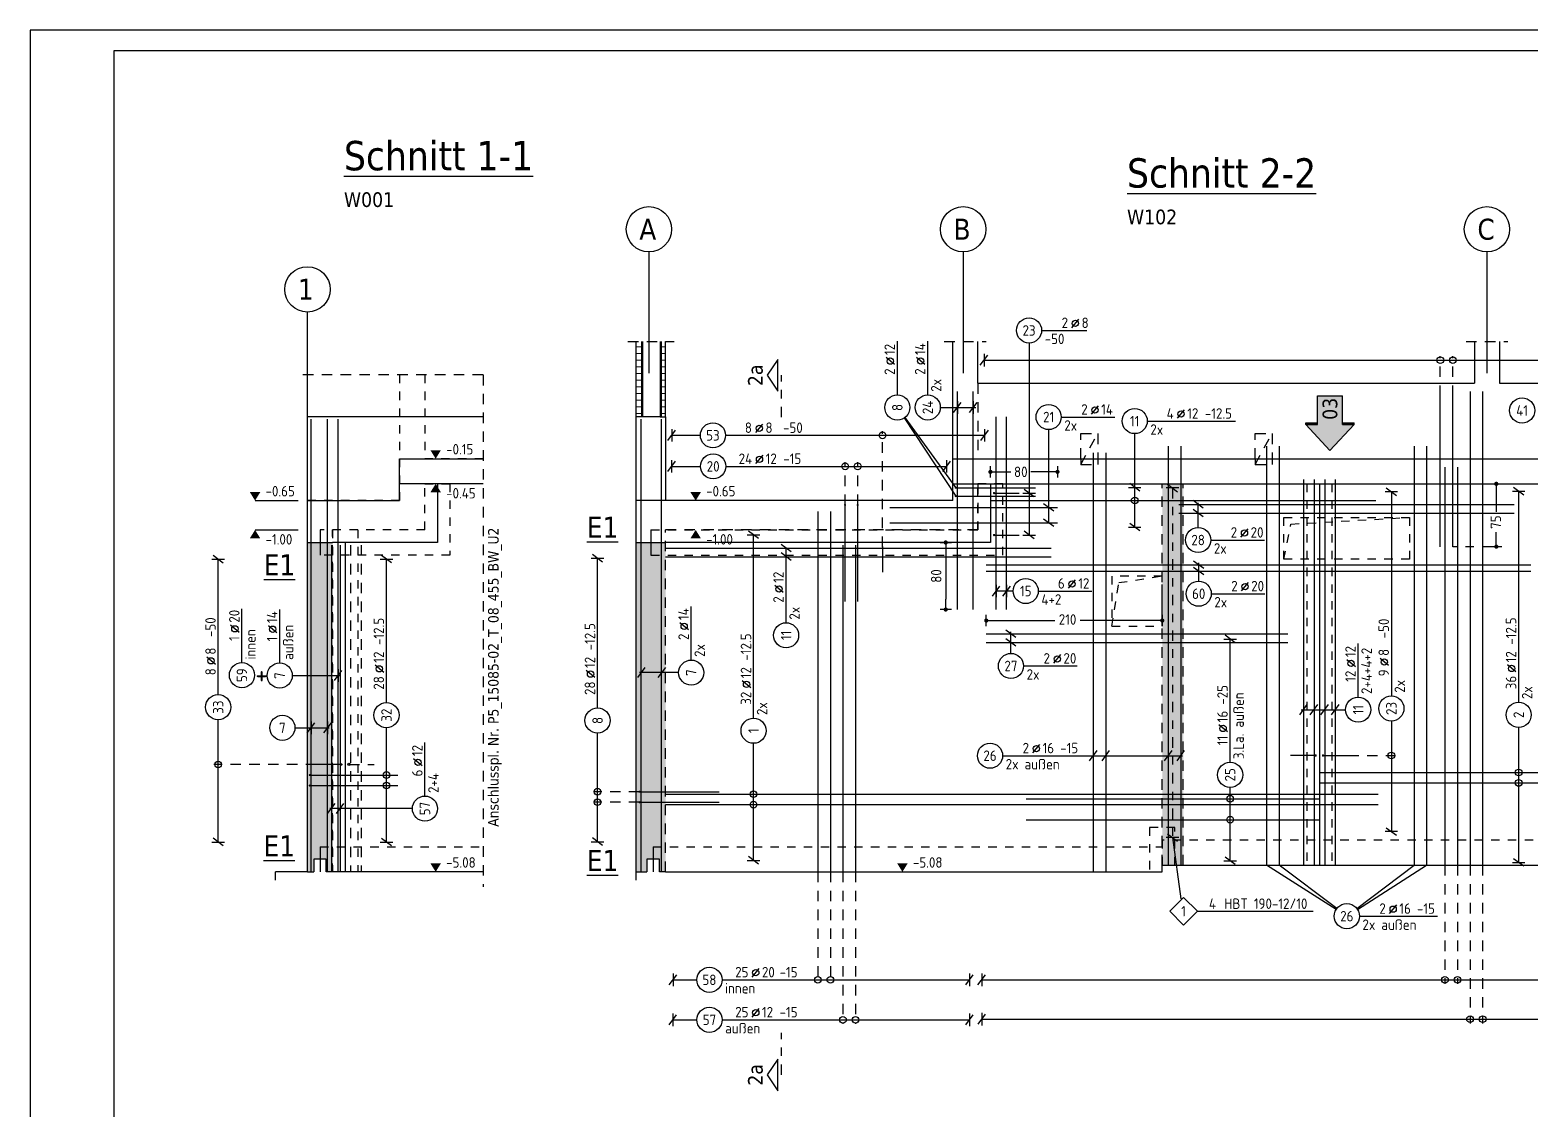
# Model space of a CAD drawing. Extents: x -30 to 112, y -12 to 52.
# Drawn here: x 0 to 17.91, y 29.16 to 42.05 of the extents above; entities that cross this region are included whole.
import ezdxf
from ezdxf.enums import TextEntityAlignment as Align

# ---------------------------------------------------------------- set-up
doc = ezdxf.new("R2010")
doc.units = 0
doc.header["$LTSCALE"] = 0.5
for name, pattern in [('AUSGEZOGEN', [1000.01, 1000, 0.01]), ('DASHDOTSMALL', [1.05, 0.5, -0.25, 0.05, -0.25]), ('DOT', [0.175, 0.05, -0.125]), ('HIDDEN', [0.375, 0.25, -0.125]), ('HIDDEN2', [0.187, 0.125, -0.062]), ('HIDDEN4', [0.12, 0.02, -0.1]), ('PUNKT', [0.175, 0.05, -0.125]), ('STRICHPUNKT2', [0.55, 0.25, -0.125, 0.05, -0.125]), ('VERDECKT', [0.375, 0.25, -0.125])]:
    doc.linetypes.add(name, pattern=pattern)
for name, color, linetype in [('ACHSEN', 7, 'Continuous'), ('AFB', 7, 'Continuous'), ('AFU', 7, 'Continuous'), ('BETON', 7, 'Continuous'), ('DRUEBER', 7, 'Continuous'), ('Fugenband', 7, 'Continuous'), ('grau_hell', 7, 'Continuous'), ('grau_mittel', 7, 'Continuous'), ('HBT', 7, 'Continuous'), ('HILFE', 7, 'Continuous'), ('index', 7, 'Continuous'), ('koten', 7, 'Continuous'), ('MASSE', 7, 'Continuous'), ('OBJEKT', 7, 'Continuous'), ('RAHMEN', 7, 'Continuous'), ('RND', 7, 'Continuous'), ('SCHNITTE', 7, 'Continuous'), ('SFP_Achsen', 7, 'Continuous'), ('TEXT', 7, 'Continuous'), ('VERDECKT', 7, 'Continuous'), ('WBZ', 7, 'Continuous')]:
    doc.layers.add(name, color=color, linetype=linetype)
doc.layers.add('zila_01_rb_02_stb-fertig_05_schraff', color=144, linetype='Continuous', lineweight=9)
doc.styles.add('helv', font='tahoma.ttf')
doc.styles.add('txt', font='isocp.shx')
doc.linetypes.add('AFU_50K', pattern='A,0.15,["/",Standard,S=0.2,R=0,X=-0.01,Y=-0.1],0.07,["/",Standard,S=0.2,R=0,X=-0.01,Y=-0.1],0.15', length=0.37)
doc.linetypes.add('AFU_50L', pattern='A,0.75,["/",Standard,S=0.2,R=0,X=-0.01,Y=-0.1],0.07,["/",Standard,S=0.2,R=0,X=-0.01,Y=-0.1],0.75', length=1.57)
doc.linetypes.add('AFU_50M', pattern='A,0.45,["/",Standard,S=0.2,R=0,X=-0.01,Y=-0.1],0.07,["/",Standard,S=0.2,R=0,X=-0.01,Y=-0.1],0.45', length=0.97)
doc.dimstyles.new('DOT_I', dxfattribs={"dimscale": 0.5, "dimtxt": 0.25, "dimasz": 0.25, "dimexe": 0.1, "dimexo": 0.3, "dimgap": 0.1, "dimtad": 1, "dimdec": 3, "dimzin": 3, "dimtxsty": 'txt', "dimblk": 'DOT', "dimblk1": 'DOT', "dimblk2": 'DOT', "dimsah": 1, "dimcen": 0.1, "dimse1": 1, "dimse2": 1, "dimazin": 0, "dimtfac": 1, "dimtdec": 4, "dimtix": 1, "dimtmove": 2, "dimatfit": 3, "dimfxl": 0, "dimtvp": 1, "dimtolj": 1, "dimtzin": 0, "dimarcsym": 0})

# ---------------------------------------------------------------- blocks, each defined once
blk = doc.blocks.new('okrd_o')
at = {"layer": 'koten', "color": 7, "linetype": 'Continuous'}
blk.add_solid([(-0.125, 0.202), (0.125, 0.202), (0, 0)], dxfattribs=at)
at = {"layer": 'koten', "style": 'txt'}
blk.add_attdef('OKRD', (0.25, 0.1), '', height=0.25, dxfattribs=at)
blk = doc.blocks.new('okrd_u')
at = {"layer": 'koten', "color": 7, "linetype": 'Continuous'}
blk.add_solid([(-0.125, -0.202), (0.125, -0.202), (0, 0)], dxfattribs=at)
at = {"layer": 'koten', "style": 'txt'}
blk.add_attdef('OKRD', (0.25, -0.35), '', height=0.25, dxfattribs=at)
blk = doc.blocks.new('lei_gre')
at = {"layer": 'RND', "color": 7, "linetype": 'Continuous'}
for p, q in [((-0.09, -0.12), (0.09, 0.12)), ((0, 0.15), (0, -0.15))]:
    blk.add_line(p, q, dxfattribs=at)
blk = doc.blocks.new('RND_LEI')
at = {"layer": 'RND', "color": 7, "linetype": 'Continuous'}
blk.add_line((1.022, 0.066), (1.19, 0.27), dxfattribs=at)
for centre, radius in [((0, 0), 0.3), ((1.106, 0.168), 0.075)]:
    blk.add_circle(centre, radius, dxfattribs=at)
at = {"layer": 'RND', "color": 7, "linetype": 'Continuous', "style": 'txt'}
blk.add_attdef('POSL', text='', height=0.25, dxfattribs=at).set_placement((0, 0), align=Align.MIDDLE)
blk.add_attdef('ANZ', text='', height=0.25, dxfattribs=at).set_placement((0.931, 0.057), align=Align.RIGHT)
for tag, p in [('DUM', (1.253, 0.057)), ('ABSTD', (1.674, 0.057)), ('POSTXT', (0.374, -0.327))]:
    blk.add_attdef(tag, p, '', height=0.25, dxfattribs=at)
blk = doc.blocks.new('DOT')
at = {"layer": 'MASSE', "color": 7, "linetype": 'Continuous'}
for p, q in [((0, 0), (-1, 0)), ((0, 0.54), (0, -0.54))]:
    blk.add_line(p, q, dxfattribs=at)
at = {"layer": 'MASSE', "color": 7, "linetype": 'Continuous', "const_width": 0.2}
blk.add_lwpolyline([(-0.1, 0, 1), (0.1, 0, 1)], format="xyb", close=True, dxfattribs=at)
blk = doc.blocks.new('*D17')
at = {"layer": 'Defpoints', "color": 0, "linetype": 'AUSGEZOGEN', "transparency": 16777216}
for p in [(10.926, 35.935), (10.926, 35.135), (10.926, 35.135)]:
    blk.add_point(p, dxfattribs=at)
at = {"layer": 'MASSE', "color": 0, "linetype": 'AUSGEZOGEN', "lineweight": -2, "transparency": 16777216}
blk.add_line((10.926, 35.81), (10.926, 35.26), dxfattribs=at)
at = {"layer": 'MASSE', "color": 0, "linetype": 'AUSGEZOGEN', "lineweight": -2, "transparency": 16777216, "xscale": 0.125, "yscale": 0.125, "zscale": 0.125}
for p, rotation in [((10.926, 35.935), 90), ((10.926, 35.135), 270)]:
    blk.add_blockref('DOT', p, dxfattribs=dict(at, rotation=rotation))
at = {"layer": 'MASSE', "color": 0, "linetype": 'AUSGEZOGEN', "transparency": 16777216, "insert": (10.813, 35.535), "char_height": 0.125, "attachment_point": 5, "rotation": 90, "style": 'txt'}
blk.add_mtext('\\A1;80', dxfattribs=at)
blk = doc.blocks.new('*D18')
at = {"layer": 'Defpoints', "color": 0, "linetype": 'AUSGEZOGEN', "transparency": 16777216}
for p in [(17.496, 36.635), (17.496, 35.885), (17.496, 35.885)]:
    blk.add_point(p, dxfattribs=at)
at = {"layer": 'MASSE', "color": 0, "linetype": 'AUSGEZOGEN', "lineweight": -2, "transparency": 16777216}
for p, q in [((17.496, 36.51), (17.496, 36.3)), ((17.496, 36.01), (17.496, 36.057))]:
    blk.add_line(p, q, dxfattribs=at)
at = {"layer": 'MASSE', "color": 0, "linetype": 'AUSGEZOGEN', "lineweight": -2, "transparency": 16777216, "xscale": 0.125, "yscale": 0.125, "zscale": 0.125}
for p, rotation in [((17.496, 36.635), 90), ((17.496, 35.885), 270)]:
    blk.add_blockref('DOT', p, dxfattribs=dict(at, rotation=rotation))
at = {"layer": 'MASSE', "color": 0, "linetype": 'AUSGEZOGEN', "transparency": 16777216, "insert": (17.49, 36.178), "char_height": 0.125, "attachment_point": 5, "rotation": 90, "style": 'txt'}
blk.add_mtext('\\A1;75', dxfattribs=at)
blk = doc.blocks.new('HBT_LEI')
at = {"layer": 'HBT', "color": 7, "linetype": 'Continuous'}
blk.add_lwpolyline([(-0.33, 0), (0, 0.33), (0.33, 0), (0, -0.33)], close=True, dxfattribs=at)
at = {"layer": 'HBT', "color": 7, "linetype": 'Continuous', "style": 'txt'}
blk.add_attdef('POSH', text='', height=0.25, dxfattribs=at).set_placement((0, -0.126), align=Align.CENTER)
blk.add_attdef('STKH', text='', height=0.25, dxfattribs=at).set_placement((0.776, 0.055), align=Align.RIGHT)
at = {"layer": 'HBT', "style": 'txt'}
for tag, p in [('ARTH', (0.973, 0.055)), ('TEXTH', (0.415, -0.309))]:
    blk.add_attdef(tag, p, '', height=0.25, dxfattribs=at)
blk = doc.blocks.new('RND_HIN')
at = {"layer": 'RND', "color": 7, "linetype": 'Continuous'}
blk.add_circle((0, 0), 0.3, dxfattribs=at)
at = {"layer": 'RND', "color": 7, "linetype": 'Continuous', "style": 'txt'}
blk.add_attdef('POSI', text='', height=0.25, dxfattribs=at).set_placement((0, 0), align=Align.MIDDLE)
blk = doc.blocks.new('SCHN-2')
at = {"layer": 'SCHNITTE', "color": 6, "linetype": 'Continuous'}
blk.add_lwpolyline([(0.378, 0.088), (0, 0.34), (-0.378, 0.088)], close=True, dxfattribs=at)
at = {"layer": 'SCHNITTE', "color": 1, "linetype": 'DASHDOTSMALL', "style": 'helv'}
blk.add_attdef('SCHN-2', text='', height=0.35, dxfattribs=at).set_placement((0, 0.45), align=Align.CENTER)
blk = doc.blocks.new('A0-38-0')
at = {"layer": 'RAHMEN'}
for p, q in [((156.9, 84.1), (0, 84.1)), ((0, 84.1), (0, 0))]:
    blk.add_line(p, q, dxfattribs=at)
at = {"layer": 'RAHMEN', "color": 5}
for p, q in [((156.4, 83.6), (2, 83.6)), ((2, 83.6), (2, 0.5))]:
    blk.add_line(p, q, dxfattribs=at)
blk = doc.blocks.new('*D79')
at = {"layer": 'Defpoints', "color": 0, "linetype": 'AUSGEZOGEN', "transparency": 16777216}
for p in [(11.46, 36.778), (11.46, 36.778), (12.26, 36.778)]:
    blk.add_point(p, dxfattribs=at)
at = {"layer": 'MASSE', "color": 0, "linetype": 'AUSGEZOGEN', "lineweight": -2, "transparency": 16777216}
for p, q in [((11.585, 36.778), (11.703, 36.778)), ((12.135, 36.778), (11.941, 36.778))]:
    blk.add_line(p, q, dxfattribs=at)
at = {"layer": 'MASSE', "color": 0, "linetype": 'AUSGEZOGEN', "lineweight": -2, "transparency": 16777216, "xscale": 0.125, "yscale": 0.125, "zscale": 0.125, "rotation": 180}
blk.add_blockref('DOT', (11.46, 36.778), dxfattribs=at)
at = {"layer": 'MASSE', "color": 0, "linetype": 'AUSGEZOGEN', "lineweight": -2, "transparency": 16777216, "xscale": 0.125, "yscale": 0.125, "zscale": 0.125}
blk.add_blockref('DOT', (12.26, 36.778), dxfattribs=at)
at = {"layer": 'MASSE', "color": 0, "linetype": 'AUSGEZOGEN', "transparency": 16777216, "insert": (11.822, 36.778), "char_height": 0.125, "attachment_point": 5, "style": 'txt'}
blk.add_mtext('\\A1;80', dxfattribs=at)
blk = doc.blocks.new('*D131')
at = {"layer": 'Defpoints', "color": 0, "linetype": 'AUSGEZOGEN', "transparency": 16777216}
for p in [(11.41, 35.004), (13.51, 35.004), (13.51, 35.004)]:
    blk.add_point(p, dxfattribs=at)
at = {"layer": 'MASSE', "color": 0, "linetype": 'AUSGEZOGEN', "lineweight": -2, "transparency": 16777216}
for p, q in [((11.535, 35.004), (12.228, 35.004)), ((13.385, 35.004), (12.532, 35.004))]:
    blk.add_line(p, q, dxfattribs=at)
at = {"layer": 'MASSE', "color": 0, "linetype": 'AUSGEZOGEN', "lineweight": -2, "transparency": 16777216, "xscale": 0.125, "yscale": 0.125, "zscale": 0.125, "rotation": 180}
blk.add_blockref('DOT', (11.41, 35.004), dxfattribs=at)
at = {"layer": 'MASSE', "color": 0, "linetype": 'AUSGEZOGEN', "lineweight": -2, "transparency": 16777216, "xscale": 0.125, "yscale": 0.125, "zscale": 0.125}
blk.add_blockref('DOT', (13.51, 35.004), dxfattribs=at)
at = {"layer": 'MASSE', "color": 0, "linetype": 'AUSGEZOGEN', "transparency": 16777216, "insert": (12.38, 35.017), "char_height": 0.125, "attachment_point": 5, "style": 'txt'}
blk.add_mtext('\\A1;210', dxfattribs=at)
blk = doc.blocks.new('hin_ind5')
at = {"layer": 'grau_hell', "linetype": 'AUSGEZOGEN'}
h = blk.add_hatch(color=9, dxfattribs=at)
h.dxf.hatch_style = 2
h.paths.add_polyline_path([(0, 0), (0.619, -0.577), (0.619, -0.3), (1.306, -0.3), (1.306, 0.3), (0.619, 0.3), (0.619, 0.577)])
h.paths.add_polyline_path([(0.34, -0.274), (1.311, -0.274), (1.311, 0.274), (0.34, 0.274)], flags=9)
at = {"layer": 'OBJEKT', "linetype": 'AUSGEZOGEN'}
for points in [[(0.619, 0.3), (0.66, 0.3), (0.66, 0.577), (0.619, 0.577)], [(0.619, -0.577), (0.66, -0.577), (0.66, -0.3), (0.619, -0.3)]]:
    blk.add_hatch(color=1, dxfattribs=at).paths.add_polyline_path(points)
at = {"layer": 'OBJEKT', "color": 1, "linetype": 'AUSGEZOGEN'}
for p, q in [((0, 0), (0.619, 0.577)), ((0.619, 0.577), (0.619, 0.3)), ((0.619, 0.577), (0.66, 0.577)), ((0.66, 0.577), (0.66, 0.3)), ((0, 0), (0.619, -0.577)), ((0.619, 0.3), (1.306, 0.3)), ((1.306, 0.3), (1.306, -0.3)), ((0.619, -0.3), (0.619, -0.577)), ((0.619, -0.3), (1.306, -0.3)), ((0.66, -0.3), (0.66, -0.577))]:
    blk.add_line(p, q, dxfattribs=at)
at = {"layer": 'OBJEKT', "color": 7, "linetype": 'AUSGEZOGEN'}
blk.add_line((0.619, -0.577), (0.66, -0.577), dxfattribs=at)
at = {"layer": 'index', "color": 1, "linetype": 'Continuous', "style": 'helv'}
blk.add_attdef('INDEX', text='', height=0.35, rotation=360, dxfattribs=at).set_placement((1.259, 0), align=Align.MIDDLE_RIGHT)

msp = doc.modelspace()

# ---------------------------------------------------------------- hatches: boundary and pattern name
at = {"layer": 'grau_mittel'}
for points in [[(13.50952, 32.08518), (13.75952, 32.08518), (13.75952, 36.63518), (13.50952, 36.63518)], [(3.61043, 35.93518), (3.31043, 35.93518), (3.31043, 32.00518), (3.38543, 32.00518), (3.38543, 32.15518), (3.53543, 32.15518), (3.53543, 32.00518), (3.61043, 32.00518)], [(7.58452, 35.93518), (7.23452, 35.93518), (7.23452, 32.00518), (7.35952, 32.00518), (7.35952, 32.15518), (7.50952, 32.15518), (7.50952, 32.00518), (7.58452, 32.00518)]]:
    msp.add_hatch(color=61, dxfattribs=at).paths.add_polyline_path(points)
at = {"layer": 'zila_01_rb_02_stb-fertig_05_schraff', "linetype": 'AUSGEZOGEN'}
h = msp.add_hatch(dxfattribs=at)
h.set_pattern_fill('ANSI37', color=102, scale=0.025, angle=-45)
h.set_pattern_definition([(0, (24.12308, 244.088225), (2e-17, 0.079375), []), (90, (24.12308, 244.088225), (-0.079375, 3e-17), [])])
h.paths.add_polyline_path([(7.30952, 38.33518), (7.23452, 38.33518), (7.23452, 37.43518), (7.30952, 37.43518)])
h.paths.add_polyline_path([(7.58452, 38.33518), (7.51952, 38.33518), (7.51952, 37.43518), (7.58452, 37.43518)])

# ---------------------------------------------------------------- linework, layer by layer
at = {"layer": 'ACHSEN', "color": 140, "linetype": 'AUSGEZOGEN'}
for p, q in [((7.38452, 39.402), (7.38452, 37.95371)), ((11.13452, 39.402), (11.13452, 37.95371)), ((17.38452, 39.402), (17.38452, 37.95371)), ((3.31043, 37.93518), (3.31043, 38.68518))]:
    msp.add_line(p, q, dxfattribs=at)
at = {"layer": 'AFB', "color": 1, "linetype": 'AUSGEZOGEN'}
for p, q in [((3.46043, 36.08518), (3.46043, 35.78518)), ((7.40952, 36.08518), (7.40952, 35.78518))]:
    msp.add_line(p, q, dxfattribs=at)
at = {"layer": 'AFU', "color": 8, "linetype": 'AFU_50L'}
for p, q in [((5.40627, 37.43518), (3.31043, 37.43518)), ((4.41043, 36.93518), (5.40627, 36.93518)), ((4.41043, 36.43518), (4.41043, 36.93518)), ((11.00952, 36.93518), (46.28452, 36.93518)), ((5.40627, 36.63518), (4.41043, 36.63518)), ((4.86043, 36.63518), (4.86043, 35.93518)), ((11.00952, 36.63518), (46.28452, 36.63518)), ((11.45952, 36.63518), (11.45952, 35.93518)), ((15.38452, 36.63518), (15.38452, 32.08518)), ((3.31043, 36.43518), (4.41043, 36.43518)), ((4.86043, 35.93518), (3.61043, 35.93518)), ((3.76043, 35.93518), (3.76043, 32.00518)), ((11.45952, 35.93518), (7.58452, 35.93518)), ((13.50952, 32.00518), (13.50952, 32.08518)), ((13.50952, 32.08518), (33.13452, 32.08518)), ((5.40627, 32.00518), (3.61043, 32.00518)), ((7.58452, 32.00518), (13.50952, 32.00518))]:
    msp.add_line(p, q, dxfattribs=at)
at = {"layer": 'AFU', "color": 8, "linetype": 'AFU_50K'}
for p, q in [((7.51952, 37.43518), (7.30952, 37.43518)), ((7.58452, 36.43518), (7.23452, 36.43518))]:
    msp.add_line(p, q, dxfattribs=at)
at = {"layer": 'AFU', "color": 8, "linetype": 'AFU_50M'}
for p, q in [((3.31043, 35.93518), (3.61043, 35.93518)), ((7.23452, 35.93518), (7.58452, 35.93518))]:
    msp.add_line(p, q, dxfattribs=at)
at = {"layer": 'AFU', "color": 1, "linetype": 'AUSGEZOGEN'}
for p, q in [((3.46043, 32.30518), (3.46043, 32.00518)), ((7.43452, 32.30518), (7.43452, 32.00518))]:
    msp.add_line(p, q, dxfattribs=at)
at = {"layer": 'AFU', "color": 8, "linetype": 'AUSGEZOGEN'}
for p, q in [((3.53543, 32.15518), (3.38543, 32.15518)), ((3.38543, 32.15518), (3.38543, 32.00518)), ((3.53543, 32.00518), (3.53543, 32.15518)), ((7.50952, 32.15518), (7.35952, 32.15518)), ((7.35952, 32.15518), (7.35952, 32.00518)), ((7.50952, 32.00518), (7.50952, 32.15518)), ((3.31043, 32.00518), (3.38543, 32.00518)), ((3.61043, 32.00518), (3.53543, 32.00518)), ((7.23452, 32.00518), (7.35952, 32.00518)), ((7.58452, 32.00518), (7.50952, 32.00518))]:
    msp.add_line(p, q, dxfattribs=at)
at = {"layer": 'BETON', "color": 6, "linetype": 'AUSGEZOGEN'}
for p, q in [((7.23452, 31.90518), (7.23452, 38.33518)), ((7.30952, 38.33518), (7.30952, 37.43518)), ((7.51952, 38.33518), (7.51952, 37.43518)), ((7.58452, 37.43518), (7.58452, 38.33518)), ((11.00952, 36.43518), (11.00952, 38.33518)), ((11.30952, 37.83518), (11.30952, 38.33518)), ((17.23452, 38.33518), (17.23452, 37.83518)), ((17.53452, 38.33518), (17.53452, 37.83518)), ((3.31043, 32.00518), (3.31043, 37.93518)), ((11.30952, 37.83518), (17.23452, 37.83518)), ((17.53452, 37.83518), (24.73452, 37.83518)), ((7.30952, 37.43518), (7.23452, 37.43518)), ((7.51952, 37.43518), (7.58452, 37.43518)), ((7.58452, 37.43518), (7.58452, 36.43518)), ((11.00952, 36.43518), (7.58452, 36.43518)), ((3.31043, 32.00518), (2.93043, 32.00518)), ((2.93043, 31.90518), (2.93043, 32.00518))]:
    msp.add_line(p, q, dxfattribs=at)
at = {"layer": 'DRUEBER', "color": 7, "linetype": 'DOT'}
for p, q in [((4.41043, 37.93518), (4.41043, 36.43518)), ((4.71043, 37.93518), (4.71043, 36.93518)), ((5.40627, 36.93518), (4.71043, 36.93518)), ((5.40627, 36.63518), (4.71043, 36.63518)), ((4.71043, 36.08518), (4.71043, 36.63518)), ((4.41043, 36.43518), (3.31043, 36.43518)), ((4.71043, 36.08518), (3.61043, 36.08518))]:
    msp.add_line(p, q, dxfattribs=at)
at = {"layer": 'DRUEBER', "color": 7, "linetype": 'PUNKT'}
msp.add_line((3.61043, 32.00518), (3.61043, 36.08518), dxfattribs=at)
at = {"layer": 'Fugenband', "color": 102, "linetype": 'HIDDEN4'}
for p, q in [((4.71043, 36.08518), (4.71043, 36.63518)), ((4.71043, 36.63518), (5.01043, 36.63518)), ((5.01043, 36.63518), (5.01043, 35.78518)), ((11.30952, 36.08518), (11.30952, 36.63518)), ((11.60952, 36.63518), (11.30952, 36.63518)), ((11.60952, 35.78518), (11.60952, 36.63518)), ((15.23452, 36.63518), (15.23452, 32.08518)), ((15.53452, 36.63518), (15.53452, 32.08518)), ((4.71043, 36.08518), (3.46043, 36.08518)), ((3.61043, 36.08518), (3.61043, 32.00518)), ((3.91043, 36.08518), (3.91043, 32.00518)), ((7.40952, 36.08518), (11.30952, 36.08518)), ((5.01043, 35.78518), (3.46043, 35.78518)), ((7.40952, 35.78518), (11.60952, 35.78518)), ((13.65952, 32.53518), (13.35952, 32.53518)), ((13.35952, 32.53518), (13.35952, 32.00518)), ((13.65952, 32.08518), (13.65952, 32.53518)), ((3.46043, 32.30518), (5.40627, 32.30518)), ((7.43452, 32.30518), (13.50952, 32.30518)), ((33.13452, 32.38518), (13.50952, 32.38518)), ((13.50952, 32.38518), (13.50952, 32.08518))]:
    msp.add_line(p, q, dxfattribs=at)
at = {"layer": 'HBT', "color": 6, "linetype": 'STRICHPUNKT2'}
msp.add_line((13.63131, 36.58565), (13.63131, 32.41572), dxfattribs=at)
at = {"layer": 'HBT', "color": 7, "linetype": 'AUSGEZOGEN'}
for p, q in [((13.63131, 32.41572), (13.73245, 31.68206)), ((13.9285, 31.53531), (15.31028, 31.53531))]:
    msp.add_line(p, q, dxfattribs=at)
at = {"layer": 'HILFE', "color": 102, "linetype": 'HIDDEN'}
for p, q in [((7.13452, 38.33518), (7.68452, 38.33518)), ((10.90952, 38.33518), (11.40952, 38.33518)), ((17.13452, 38.33518), (17.63452, 38.33518)), ((5.40627, 37.93518), (3.21043, 37.93518)), ((5.40627, 37.93518), (5.40627, 31.8271))]:
    msp.add_line(p, q, dxfattribs=at)
at = {"layer": 'HILFE', "color": 102, "linetype": 'AUSGEZOGEN'}
for p, q in [((2.68519, 36.43518), (3.20045, 36.43518)), ((2.68519, 36.08518), (3.20045, 36.08518))]:
    msp.add_line(p, q, dxfattribs=at)
at = {"layer": 'MASSE', "color": 7, "linetype": 'HIDDEN4'}
msp.add_line((17.42841, 35.88518), (16.97771, 35.88518), dxfattribs=at)
at = {"layer": 'RND', "color": 7, "linetype": 'AUSGEZOGEN'}
for p, q in [((10.34882, 37.69633), (10.34882, 38.33633)), ((10.71182, 37.69663), (10.71182, 38.33663)), ((12.07058, 38.46543), (12.61058, 38.46543)), ((11.38392, 38.10997), (26.2198, 38.10997)), ((12.30427, 37.43224), (12.94427, 37.43224)), ((13.33125, 37.38378), (14.38375, 37.38378)), ((7.65677, 37.21389), (7.9986, 37.21389)), ((8.2986, 37.21389), (11.39086, 37.21389)), ((13.18125, 36.59319), (13.18125, 37.23378)), ((7.65576, 36.8437), (8.00126, 36.8437)), ((8.30126, 36.8437), (10.93738, 36.8437)), ((13.18125, 36.11809), (13.18125, 36.59319)), ((16.24357, 36.54128), (16.24357, 34.10503)), ((17.76275, 34.02922), (17.76275, 36.54559)), ((8.63346, 33.83879), (8.63346, 36.02598)), ((14.08807, 35.9647), (14.72807, 35.9647)), ((2.24471, 34.12011), (2.24471, 35.73495)), ((4.25281, 34.02484), (4.25281, 35.73596)), ((6.77196, 33.96172), (6.77196, 35.74717)), ((9.02148, 34.97788), (9.02148, 35.61788)), ((12.03087, 35.35596), (12.67087, 35.35596)), ((14.09455, 35.32399), (14.73455, 35.32399)), ((2.5285, 34.50188), (2.5285, 35.14188)), ((2.97928, 34.49747), (2.97928, 35.13747)), ((7.88959, 34.53286), (7.88959, 35.17286)), ((14.31996, 33.31303), (14.31996, 34.78265)), ((15.84721, 34.09029), (15.84721, 34.73029)), ((11.85462, 34.46193), (12.49462, 34.46193)), ((2.24471, 32.36045), (2.24471, 33.82011)), ((4.25281, 32.3591), (4.25281, 33.72484)), ((16.24357, 33.80503), (16.24357, 32.4874)), ((17.76275, 32.11616), (17.76275, 33.72922)), ((4.71226, 32.90965), (4.71226, 33.54965)), ((6.77196, 32.36431), (6.77196, 33.66172)), ((8.63346, 32.14182), (8.63346, 33.53879)), ((11.60495, 33.39127), (12.52585, 33.39127)), ((14.31996, 32.1362), (14.31996, 33.01303)), ((15.86189, 31.4758), (16.79445, 31.4758)), ((7.67262, 30.71717), (7.95674, 30.71717)), ((8.25674, 30.71717), (11.20998, 30.71717)), ((11.35568, 30.71717), (23.57925, 30.71717)), ((7.67065, 30.24014), (7.95707, 30.24014)), ((8.25707, 30.24014), (11.21036, 30.24014)), ((11.3566, 30.2473), (23.58772, 30.2473))]:
    msp.add_line(p, q, dxfattribs=at)
at = {"layer": 'RND', "color": 102, "linetype": 'AUSGEZOGEN'}
for p, q in [((11.92058, 38.31543), (11.92058, 36.02405)), ((10.86182, 37.54663), (11.28566, 37.54663)), ((10.43138, 37.4211), (11.0465, 36.48801)), ((10.4371, 37.42507), (11.0465, 36.58801)), ((12.15427, 37.28224), (12.15427, 36.1702)), ((13.93807, 36.1147), (13.93807, 36.40895)), ((9.02148, 35.61788), (9.02148, 35.86679)), ((13.94455, 35.47399), (13.94455, 35.69407)), ((11.73087, 35.35596), (11.52768, 35.35596)), ((11.70462, 34.61193), (11.70462, 34.86753)), ((3.12928, 34.34747), (3.69874, 34.34747)), ((7.73959, 34.38286), (7.27181, 34.38286)), ((15.16712, 33.94029), (15.69721, 33.94029)), ((3.16132, 33.72439), (3.57051, 33.72439)), ((12.50949, 33.39127), (13.75188, 33.39127)), ((4.56226, 32.75965), (3.57685, 32.75965)), ((15.58535, 31.55635), (14.75452, 32.08518)), ((15.59217, 31.56617), (14.90452, 32.08518)), ((15.83136, 31.56651), (16.51452, 32.08518)), ((15.83825, 31.55663), (16.66452, 32.08518))]:
    msp.add_line(p, q, dxfattribs=at)
at = {"layer": 'RND', "color": 102, "linetype": 'VERDECKT'}
for p, q in [((16.82771, 37.68518), (16.82771, 38.15997)), ((16.97771, 37.68518), (16.97771, 38.15997)), ((10.17235, 35.88182), (10.17235, 37.26389)), ((9.72557, 36.38285), (9.72557, 36.8937)), ((9.87557, 36.38285), (9.87557, 36.8937)), ((15.72873, 33.39327), (16.29357, 33.39327)), ((3.41622, 33.28641), (2.19435, 33.28641)), ((7.2715, 32.96124), (6.72196, 32.96124)), ((7.2715, 32.83624), (6.72196, 32.83624)), ((16.88287, 32.08518), (16.88287, 30.66717)), ((17.03287, 32.08518), (17.03287, 30.66717)), ((17.18287, 32.08518), (17.18287, 30.1973)), ((17.33287, 32.08518), (17.33287, 30.1973)), ((9.39991, 32.00518), (9.39991, 30.66717)), ((9.54991, 32.00518), (9.54991, 30.66717)), ((9.69991, 32.00518), (9.69991, 30.19014)), ((9.84991, 32.00518), (9.84991, 30.19014))]:
    msp.add_line(p, q, dxfattribs=at)
at = {"layer": 'RND', "color": 1, "linetype": 'AUSGEZOGEN'}
for points in [[(11.06539, 35.13518), (11.06539, 37.73518)], [(11.25559, 35.13518), (11.25559, 37.73518)], [(16.82771, 35.88518), (16.82771, 37.68518)], [(16.97771, 35.88518), (16.97771, 37.68518)], [(17.18287, 37.73518), (17.18287, 32.08518)], [(17.33287, 37.73518), (17.33287, 32.08518)], [(11.52768, 35.13518), (11.52768, 37.43518)], [(11.65318, 35.13518), (11.65318, 37.43518)], [(3.35372, 32.00518), (3.35372, 37.40518)], [(3.55151, 32.00518), (3.55151, 37.40518)], [(3.67648, 32.00518), (3.67648, 37.40518)], [(7.29198, 32.00518), (7.29198, 37.40518)], [(7.5364, 32.00518), (7.5364, 37.40518)], [(13.58177, 37.08518), (13.58177, 32.08518)], [(13.73177, 37.08518), (13.73177, 32.08518)], [(14.75452, 37.08518), (14.75452, 32.08518)], [(14.90452, 37.08518), (14.90452, 32.08518)], [(16.51452, 37.08518), (16.51452, 32.08518)], [(16.66452, 37.08518), (16.66452, 32.08518)], [(12.68727, 37.00518), (12.68727, 32.00518)], [(12.83727, 37.00518), (12.83727, 32.00518)], [(16.88287, 36.83518), (16.88287, 32.08518)], [(17.03287, 36.83518), (17.03287, 32.08518)], [(11.0465, 36.58801), (11.9965, 36.58801)], [(15.19521, 36.68518), (15.19521, 32.08518)], [(15.32072, 36.68518), (15.32072, 32.08518)], [(15.44832, 36.68518), (15.44832, 32.08518)], [(15.57383, 36.68518), (15.57383, 32.08518)], [(9.72557, 35.23285), (9.72557, 36.38285)], [(9.87557, 35.23285), (9.87557, 36.38285)], [(11.0465, 36.48801), (11.9965, 36.48801)], [(11.45952, 36.43533), (16.05952, 36.43533)], [(11.50373, 36.52405), (11.80373, 36.52405)], [(13.70952, 36.38938), (17.70952, 36.38938)], [(9.39991, 36.30518), (9.39991, 32.00518)], [(9.54991, 36.30518), (9.54991, 32.00518)], [(10.25952, 36.35247), (12.25952, 36.35247)], [(13.70952, 36.28579), (17.70952, 36.28579)], [(10.25952, 36.1702), (12.25952, 36.1702)], [(11.50373, 36.02405), (11.80373, 36.02405)], [(3.5962, 35.90518), (3.5962, 32.00518)], [(3.70115, 35.90518), (3.70115, 32.00518)], [(7.58452, 35.86679), (12.18452, 35.86679)], [(9.69991, 35.90518), (9.69991, 32.00518)], [(9.84991, 35.90518), (9.84991, 32.00518)], [(10.17235, 35.88182), (10.17235, 35.58182)], [(7.58452, 35.76476), (12.18452, 35.76476)], [(11.40952, 35.66866), (17.90952, 35.66866)], [(11.40952, 35.59368), (17.90952, 35.59368)], [(11.40952, 34.8453), (15.00952, 34.8453)], [(11.40952, 34.74171), (15.00952, 34.74171)], [(15.34031, 33.39327), (15.04031, 33.39327)], [(15.42873, 33.39327), (15.72873, 33.39327)], [(3.33833, 33.16036), (4.38833, 33.16036)], [(3.71622, 33.28641), (3.41622, 33.28641)], [(15.38452, 33.19106), (22.88452, 33.19106)], [(3.33833, 33.03536), (4.38833, 33.03536)], [(7.2715, 32.96124), (8.2215, 32.96124)], [(15.38452, 33.06606), (22.88452, 33.06606)], [(7.2715, 32.83624), (8.2215, 32.83624)], [(7.58452, 32.93207), (16.08452, 32.93207)], [(7.58452, 32.80707), (16.08452, 32.80707)], [(11.88579, 32.87758), (15.38579, 32.87758)], [(11.88579, 32.62758), (15.38579, 32.62758)]]:
    msp.add_lwpolyline(points, dxfattribs=at)
at = {"layer": 'RND', "color": 7, "linetype": 'AUSGEZOGEN'}
for points, const_width in [([(11.04025, 36.58801, 1), (11.05275, 36.58801, 1)], 0.0125), ([(11.51073, 36.52405, -1), (11.49673, 36.52405, -1)], 0.014), ([(9.71932, 36.38285, 1), (9.73182, 36.38285, 1)], 0.0125), ([(9.86932, 36.38285, 1), (9.88182, 36.38285, 1)], 0.0125), ([(11.04025, 36.48801, 1), (11.05275, 36.48801, 1)], 0.0125), ([(11.51073, 36.02405, -1), (11.49673, 36.02405, -1)], 0.014), ([(10.16735, 35.88182, 1), (10.17735, 35.88182, 1)], 0.01), ([(15.33331, 33.39327, 1), (15.34731, 33.39327, 1)], 0.014), ([(15.43573, 33.39327, -1), (15.42173, 33.39327, -1)], 0.014), ([(3.33208, 33.16036, 1), (3.34458, 33.16036, 1)], 0.0125), ([(3.70922, 33.28641, 1), (3.72322, 33.28641, 1)], 0.014), ([(3.33208, 33.03536, 1), (3.34458, 33.03536, 1)], 0.0125), ([(7.26525, 32.96124, 1), (7.27775, 32.96124, 1)], 0.0125), ([(7.26525, 32.83624, 1), (7.27775, 32.83624, 1)], 0.0125)]:
    msp.add_lwpolyline(points, format="xyb", close=True, dxfattribs=dict(at, const_width=const_width))
at = {"layer": 'RND', "color": 7, "linetype": 'HIDDEN'}
for points in [[(3.82423, 35.90518), (3.82423, 32.00518)], [(3.94974, 35.90518), (3.94974, 32.00518)], [(3.80464, 33.28641), (4.10464, 33.28641)]]:
    msp.add_lwpolyline(points, dxfattribs=at)
at = {"layer": 'RND', "color": 7, "linetype": 'AUSGEZOGEN'}
for centre, radius in [((16.82771, 38.10997), 0.04), ((16.97771, 38.10997), 0.04), ((10.17235, 37.21389), 0.04), ((9.72557, 36.8437), 0.04), ((9.87557, 36.8437), 0.04), ((13.18125, 36.43533), 0.04), ((2.24435, 33.28641), 0.04), ((16.24357, 33.39327), 0.04), ((3.80464, 33.28641), 0.014), ((4.25281, 33.16036), 0.04), ((17.76275, 33.19106), 0.04), ((4.25281, 33.03536), 0.04), ((6.77196, 32.96124), 0.04), ((8.63313, 32.93207), 0.04), ((17.76275, 33.06606), 0.04), ((6.77196, 32.83624), 0.04), ((8.63313, 32.80707), 0.04), ((14.31996, 32.87758), 0.04), ((14.31996, 32.62758), 0.04), ((9.39991, 30.71717), 0.04), ((9.54991, 30.71717), 0.04), ((16.88287, 30.71717), 0.04), ((17.03287, 30.71717), 0.04), ((9.69991, 30.24014), 0.04), ((9.84991, 30.24014), 0.04), ((17.18287, 30.2473), 0.04), ((17.33287, 30.2473), 0.04)]:
    msp.add_circle(centre, radius, dxfattribs=at)
at = {"layer": 'SCHNITTE', "color": 6, "linetype": 'STRICHPUNKT2'}
for p, q in [((8.96732, 37.43015), (8.96732, 37.93015)), ((8.96732, 29.58297), (8.96732, 30.08297))]:
    msp.add_line(p, q, dxfattribs=at)
at = {"layer": 'SFP_Achsen', "color": 7, "linetype": 'AUSGEZOGEN'}
for centre in [(7.38452, 39.67248), (11.13452, 39.67248), (17.38452, 39.67248), (3.31043, 38.95566)]:
    msp.add_circle(centre, 0.27048, dxfattribs=at)
at = {"layer": 'VERDECKT', "color": 7, "linetype": 'HIDDEN'}
for p, q in [((11.30952, 37.83518), (11.30952, 36.93518)), ((12.53952, 36.93518), (12.53952, 37.23518)), ((12.53952, 37.23518), (12.73952, 37.23518)), ((12.53952, 36.86518), (12.73952, 37.23518)), ((12.73952, 37.23518), (12.73952, 36.93518)), ((14.61952, 36.93518), (14.61952, 37.23518)), ((14.61952, 37.23518), (14.81952, 37.23518)), ((14.61952, 36.86518), (14.81952, 37.23518)), ((14.81952, 37.23518), (14.81952, 36.93518)), ((12.53952, 36.93518), (12.53952, 36.86518)), ((12.73952, 36.93518), (12.73952, 36.86518)), ((14.61952, 36.93518), (14.61952, 36.86518)), ((14.81952, 36.93518), (14.81952, 36.86518)), ((12.53952, 36.86518), (12.73952, 36.86518)), ((14.61952, 36.86518), (14.81952, 36.86518)), ((11.30952, 36.63518), (11.30952, 36.08518))]:
    msp.add_line(p, q, dxfattribs=at)
at = {"layer": 'VERDECKT', "color": 7, "linetype": 'VERDECKT'}
for p, q in [((11.30952, 36.93518), (12.53952, 36.93518)), ((12.73952, 36.93518), (14.61952, 36.93518)), ((14.81952, 36.93518), (17.90952, 36.93518)), ((11.30952, 36.63518), (13.50952, 36.63518)), ((13.50952, 32.08518), (13.50952, 36.63518)), ((13.75952, 32.08518), (13.75952, 36.63518)), ((13.75952, 36.63518), (19.75952, 36.63518)), ((7.58452, 32.00518), (7.58452, 36.08518)), ((11.30952, 36.08518), (7.58452, 36.08518))]:
    msp.add_line(p, q, dxfattribs=at)
at = {"layer": 'WBZ', "color": 102, "linetype": 'HIDDEN2'}
for p, q in [((15.04565, 36.15413), (16.45952, 36.23517)), ((14.95952, 35.73518), (15.04565, 36.15413)), ((12.99228, 35.45644), (13.50952, 35.53518)), ((12.90952, 34.93518), (12.99228, 35.45644))]:
    msp.add_line(p, q, dxfattribs=at)
for points in [[(14.95952, 36.23517), (16.45952, 36.23517), (16.45952, 35.73518), (14.95952, 35.73518)], [(12.90952, 34.93518), (13.50952, 34.93518), (13.50952, 35.53518), (12.90952, 35.53518)]]:
    msp.add_lwpolyline(points, close=True, dxfattribs=at)

# ---------------------------------------------------------------- block references
at = {"layer": 'HBT', "color": 6, "linetype": 'STRICHPUNKT2', "xscale": 0.5, "yscale": 0.5, "zscale": 0.5, "rotation": 270}
for p in [(13.63131, 36.58565), (13.63131, 32.41572)]:
    msp.add_blockref('lei_gre', p, dxfattribs=at)
at = {"layer": 'HBT', "color": 7, "linetype": 'AUSGEZOGEN', "xscale": 0.5, "yscale": 0.5, "zscale": 0.5}
msp.add_blockref('HBT_LEI', (13.7635, 31.53531), dxfattribs=at).add_auto_attribs({'POSH': '1', 'STKH': '4', 'ARTH': 'HBT 190-12/10'})
at = {"layer": 'koten', "color": 7, "linetype": 'AUSGEZOGEN'}
ref = msp.add_blockref('okrd_o', (4.84025, 36.93518), dxfattribs=dict(at, xscale=0.5, yscale=0.5, zscale=0.5))
ref.add_attrib('OKRD', '-0.15', (4.96525, 36.98518), dxfattribs={"layer": '0', "color": 0, "linetype": 'ByBlock', "height": 0.125, "style": 'txt'})
ref = msp.add_blockref('okrd_o', (2.68519, 36.43518), dxfattribs=dict(at, xscale=0.5, yscale=0.5, zscale=0.5))
ref.add_attrib('OKRD', '-0.65', (2.81019, 36.48518), dxfattribs={"layer": '0', "color": 0, "linetype": 'ByBlock', "height": 0.125, "style": 'txt'})
ref = msp.add_blockref('okrd_u', (4.84025, 36.63518), dxfattribs=dict(at, xscale=0.5, yscale=0.5, zscale=0.5))
ref.add_attrib('OKRD', '-0.45', (4.96525, 36.46018), dxfattribs={"layer": '0', "color": 0, "linetype": 'ByBlock', "height": 0.125, "style": 'txt'})
ref = msp.add_blockref('okrd_o', (7.9426, 36.43518), dxfattribs=dict(at, xscale=0.5, yscale=0.5, zscale=0.5))
ref.add_attrib('OKRD', '-0.65', (8.0676, 36.48518), dxfattribs={"layer": '0', "color": 0, "linetype": 'ByBlock', "height": 0.125, "style": 'txt'})
ref = msp.add_blockref('okrd_u', (2.68519, 36.08518), dxfattribs=dict(at, xscale=0.5, yscale=0.5, zscale=0.5))
ref.add_attrib('OKRD', '-1.00', (2.81019, 35.91018), dxfattribs={"layer": '0', "color": 0, "linetype": 'ByBlock', "height": 0.125, "style": 'txt'})
at = {"layer": 'koten', "color": 7, "linetype": 'HIDDEN'}
ref = msp.add_blockref('okrd_u', (7.9426, 36.08518), dxfattribs=dict(at, xscale=0.5, yscale=0.5, zscale=0.5))
ref.add_attrib('OKRD', '-1.00', (8.0676, 35.91018), dxfattribs={"layer": '0', "color": 0, "linetype": 'ByBlock', "height": 0.125, "style": 'txt'})
at = {"layer": 'koten', "color": 7, "linetype": 'AUSGEZOGEN'}
ref = msp.add_blockref('okrd_o', (4.84025, 32.00518), dxfattribs=dict(at, xscale=0.5, yscale=0.5, zscale=0.5))
ref.add_attrib('OKRD', '-5.08', (4.96525, 32.05518), dxfattribs={"layer": '0', "color": 0, "linetype": 'ByBlock', "height": 0.125, "style": 'txt'})
ref = msp.add_blockref('okrd_o', (10.40972, 32.00518), dxfattribs=dict(at, xscale=0.5, yscale=0.5, zscale=0.5))
ref.add_attrib('OKRD', '-5.08', (10.53472, 32.05518), dxfattribs={"layer": '0', "color": 0, "linetype": 'ByBlock', "height": 0.125, "style": 'txt'})
at = {"layer": 'RAHMEN', "color": 7, "xscale": 0.5, "yscale": 0.5, "zscale": 0.5}
msp.add_blockref('A0-38-0', (0, 0), dxfattribs=at)
at = {"layer": 'RND', "color": 7, "linetype": 'AUSGEZOGEN', "xscale": 0.5, "yscale": 0.5, "zscale": 0.5}
for name, p, values in [('RND_LEI', (11.92058, 38.46543), {'POSL': '23', 'DUM': '8', 'ANZ': '2', 'POSTXT': '-50'}), ('RND_LEI', (17.80379, 37.51073), {'POSL': '41', 'DUM': '12', 'ANZ': '3', 'POSTXT': '2x -15'}), ('RND_LEI', (12.15427, 37.43224), {'POSL': '21', 'DUM': '14', 'ANZ': '2', 'POSTXT': '2x'}), ('RND_LEI', (13.18125, 37.38378), {'POSL': '11', 'DUM': '12', 'ANZ': '4', 'ABSTD': '-12.5', 'POSTXT': '2x'}), ('RND_LEI', (8.1486, 37.21389), {'POSL': '53', 'DUM': '8', 'ANZ': '8', 'ABSTD': '-50'}), ('RND_LEI', (8.15126, 36.8437), {'POSL': '20', 'DUM': '12', 'ANZ': '24', 'ABSTD': '-15'}), ('RND_LEI', (13.93807, 35.9647), {'POSL': '28', 'DUM': '20', 'ANZ': '2', 'POSTXT': '2x'}), ('RND_LEI', (11.88087, 35.35596), {'POSL': '15', 'DUM': '12', 'ANZ': '6', 'POSTXT': '4+2'}), ('RND_LEI', (13.94455, 35.32399), {'POSL': '60', 'DUM': '20', 'ANZ': '2', 'POSTXT': '2x'}), ('RND_LEI', (11.70462, 34.46193), {'POSL': '27', 'DUM': '20', 'ANZ': '2', 'POSTXT': '2x'}), ('RND_HIN', (3.01132, 33.72439), {'POSI': '7'}), ('RND_LEI', (11.45495, 33.39127), {'POSL': '26', 'DUM': '16', 'ANZ': '2', 'ABSTD': '-15', 'POSTXT': '2x außen'}), ('RND_LEI', (15.71189, 31.4758), {'POSL': '26', 'DUM': '16', 'ANZ': '2', 'ABSTD': '-15', 'POSTXT': '2x außen'}), ('RND_LEI', (8.10674, 30.71717), {'POSL': '58', 'DUM': '20', 'ANZ': '25', 'ABSTD': '-15', 'POSTXT': 'innen'}), ('RND_LEI', (8.10707, 30.24014), {'POSL': '57', 'DUM': '12', 'ANZ': '25', 'ABSTD': '-15', 'POSTXT': 'außen'})]:
    msp.add_blockref(name, p, dxfattribs=at).add_auto_attribs(values)
at = {"layer": 'RND', "color": 7, "linetype": 'AUSGEZOGEN', "xscale": 0.5, "yscale": 0.5, "zscale": 0.5, "rotation": 90}
for p, values in [((10.34882, 37.54633), {'POSL': '8', 'DUM': '12', 'ANZ': '2'}), ((10.71182, 37.54663), {'POSL': '24', 'DUM': '14', 'ANZ': '2', 'POSTXT': '2x'}), ((9.02148, 34.82788), {'POSL': '11', 'DUM': '12', 'ANZ': '2', 'POSTXT': '2x'}), ((2.5285, 34.35188), {'POSL': '59', 'DUM': '20', 'ANZ': '1', 'POSTXT': 'innen'}), ((2.97928, 34.34747), {'POSL': '7', 'DUM': '14', 'ANZ': '1', 'POSTXT': 'außen'}), ((7.88959, 34.38286), {'POSL': '7', 'DUM': '14', 'ANZ': '2', 'POSTXT': '2x'}), ((2.24471, 33.97011), {'POSL': '33', 'DUM': '8', 'ANZ': '8', 'ABSTD': '-50'}), ((4.25281, 33.87484), {'POSL': '32', 'DUM': '12', 'ANZ': '28', 'ABSTD': '-12.5'}), ((6.77196, 33.81172), {'POSL': '8', 'DUM': '12', 'ANZ': '28', 'ABSTD': '-12.5'}), ((16.24357, 33.95503), {'POSL': '23', 'DUM': '8', 'ANZ': '9', 'ABSTD': '-50', 'POSTXT': '2x'}), ((17.76275, 33.87922), {'POSL': '2', 'DUM': '12', 'ANZ': '36', 'ABSTD': '-12.5', 'POSTXT': '2x'}), ((8.63346, 33.68879), {'POSL': '1', 'DUM': '12', 'ANZ': '32', 'ABSTD': '-12.5', 'POSTXT': '2x'}), ((15.84721, 33.94029), {'POSL': '11', 'DUM': '12', 'ANZ': '12', 'POSTXT': '2+4+4+2'}), ((14.31996, 33.16303), {'POSL': '25', 'DUM': '16', 'ANZ': '11', 'ABSTD': '-25', 'POSTXT': '3.La. außen'}), ((4.71226, 32.75965), {'POSL': '57', 'DUM': '12', 'ANZ': '6', 'POSTXT': '2+4'})]:
    msp.add_blockref('RND_LEI', p, dxfattribs=at).add_auto_attribs(values)
at = {"layer": 'RND', "color": 7, "linetype": 'AUSGEZOGEN', "xscale": 0.5, "yscale": 0.5, "zscale": 0.5}
for p in [(11.38392, 38.10997), (7.65677, 37.21389), (11.39086, 37.21389), (7.65576, 36.8437), (10.93738, 36.8437), (11.52768, 35.35596), (11.65318, 35.35596), (3.67648, 34.34747), (3.35372, 33.72439), (3.55151, 33.72439), (3.5962, 32.75965), (3.70115, 32.75965), (7.67262, 30.71717), (11.20998, 30.71717), (11.35568, 30.71717), (7.67065, 30.24014), (11.21036, 30.24014), (11.3566, 30.2473)]:
    msp.add_blockref('lei_gre', p, dxfattribs=at)
at = {"layer": 'RND', "color": 102, "linetype": 'AUSGEZOGEN', "xscale": 0.5, "yscale": 0.5, "zscale": 0.5}
for p in [(11.06539, 37.54663), (11.25559, 37.54663), (15.19521, 33.94029), (15.32072, 33.94029), (15.44832, 33.94029), (15.57383, 33.94029), (12.68727, 33.39127), (12.83727, 33.39127), (13.58177, 33.39127), (13.73177, 33.39127)]:
    msp.add_blockref('lei_gre', p, dxfattribs=at)
at = {"layer": 'RND', "color": 7, "linetype": 'AUSGEZOGEN', "xscale": 0.5, "yscale": 0.5, "zscale": 0.5}
for p, rotation in [((11.92058, 36.52405), 90), ((13.18125, 36.59319), 90), ((16.24357, 36.54128), 270), ((17.76275, 36.54559), 90), ((12.15427, 36.35247), 90), ((12.15427, 36.1702), 90), ((8.63346, 36.02598), 90), ((11.92058, 36.02405), 90), ((13.18125, 36.11809), 90), ((9.02148, 35.86679), 90), ((2.24471, 35.73495), 90), ((4.25281, 35.73596), 90), ((6.77196, 35.74717), 90), ((9.02148, 35.76476), 90), ((14.31996, 34.78265), 90), ((16.24357, 32.4874), 270), ((2.24471, 32.36045), 90), ((4.25281, 32.3591), 90), ((6.77196, 32.36431), 90), ((8.63346, 32.14182), 90), ((14.31996, 32.1362), 90), ((17.76275, 32.11616), 90)]:
    msp.add_blockref('lei_gre', p, dxfattribs=dict(at, rotation=rotation))
at = {"layer": 'RND', "color": 102, "linetype": 'AUSGEZOGEN', "xscale": 0.5, "yscale": 0.5, "zscale": 0.5}
for p, rotation in [((13.93807, 36.38938), 90), ((13.93807, 36.28579), 90), ((13.94455, 35.66866), 90), ((13.94455, 35.59368), 90), ((11.70462, 34.8453), 90), ((11.70462, 34.74171), 90), ((7.29198, 34.38286), 180), ((7.5364, 34.38286), 180)]:
    msp.add_blockref('lei_gre', p, dxfattribs=dict(at, rotation=rotation))
at = {"layer": 'SCHNITTE', "color": 6, "linetype": 'STRICHPUNKT2', "xscale": 0.5, "yscale": 0.5, "zscale": 0.5, "rotation": 90}
for p in [(8.96732, 37.93015), (8.96732, 29.58297)]:
    msp.add_blockref('SCHN-2', p, dxfattribs=at).add_auto_attribs({'SCHN-2': '2a'})
at = {"layer": 'TEXT', "color": 1, "linetype": 'AUSGEZOGEN', "xscale": 0.5, "yscale": 0.5, "zscale": 0.5, "rotation": 90}
msp.add_blockref('hin_ind5', (15.51058, 37.0319), dxfattribs=at).add_auto_attribs({'INDEX': '03'})

# ---------------------------------------------------------------- texts
at = {"layer": 'SFP_Achsen', "color": 6, "linetype": 'AUSGEZOGEN', "style": 'helv'}
for s, p in [('A', (7.27047, 39.54809)), ('B', (11.02047, 39.54809)), ('C', (17.27047, 39.54809)), ('1', (3.19638, 38.83128))]:
    msp.add_text(s, height=0.25, dxfattribs=at).set_placement(p)
at = {"layer": 'TEXT', "color": 5, "linetype": 'AUSGEZOGEN', "style": 'helv'}
for s, p in [('%%USchnitt 1-1', (3.74617, 40.37626)), ('%%uSchnitt 2-2', (13.08957, 40.16975))]:
    msp.add_text(s, height=0.35, dxfattribs=at).set_placement(p)
at = {"layer": 'TEXT', "color": 1, "linetype": 'AUSGEZOGEN', "style": 'helv'}
for s, p in [('W001', (3.74617, 39.93876)), ('W102', (13.08957, 39.73225))]:
    msp.add_text(s, height=0.175, dxfattribs=at).set_placement(p)
at = {"layer": 'TEXT', "color": 6, "linetype": 'AUSGEZOGEN', "style": 'helv'}
for p in [(6.64479, 35.99236), (2.78915, 35.54421), (2.78708, 32.19026), (6.64479, 32.01617)]:
    msp.add_text('%%UE1', height=0.25, dxfattribs=at).set_placement(p)
at = {"layer": 'TEXT', "color": 7, "linetype": 'AUSGEZOGEN', "style": 'helv'}
msp.add_text('Anschlusspl. Nr. P5_15085-02_T_08_455_BW_U2', height=0.125, rotation=90, dxfattribs=at).set_placement((5.5908, 32.54285))
at = {"layer": 'TEXT', "color": 6, "linetype": 'AUSGEZOGEN', "style": 'txt'}
msp.add_text('+', height=0.25, rotation=180, dxfattribs=at).set_placement((2.84135, 34.43827))

# ---------------------------------------------------------------- dimensions: what is measured, and where the dimension line sits
at = {"layer": 'MASSE', "color": 7, "linetype": 'AUSGEZOGEN'}
for base, p1, p2, picture, middle in [((11.45952, 36.77765), (12.25952, 36.77765), (11.45952, 36.77765), '*D79', (11.82214, 36.77765)), ((13.50952, 35.0036), (11.40952, 35.0036), (13.50952, 35.0036), '*D131', (12.38008, 35.01687))]:
    dim = msp.add_linear_dim(base=base, p1=p1, p2=p2, dimstyle='DOT_I', override={"dimdec": 0, "dimlfac": 100}, dxfattribs=at)
    dim.commit()
    dim.dimension.update_dxf_attribs({"geometry": picture, "text_midpoint": middle, "dimtype": 160})
dim = msp.add_linear_dim(base=(17.49591, 35.88518), p1=(17.49591, 36.63518), p2=(17.49591, 35.88518), angle=90, dimstyle='DOT_I', override={"dimdec": 0, "dimlfac": 100}, dxfattribs=at)
dim.commit()
dim.dimension.update_dxf_attribs({"geometry": '*D18', "text_midpoint": (17.48963, 36.17821), "dimtype": 160})
dim = msp.add_linear_dim(base=(10.92584, 35.13518), p1=(10.92584, 35.93518), p2=(10.92584, 35.13518), angle=90, dimstyle='DOT_I', override={"dimdec": 0, "dimlfac": 100}, dxfattribs=at)
dim.commit()
dim.dimension.update_dxf_attribs({"geometry": '*D17', "text_midpoint": (10.81334, 35.53518)})

doc.saveas('drawing.dxf')
